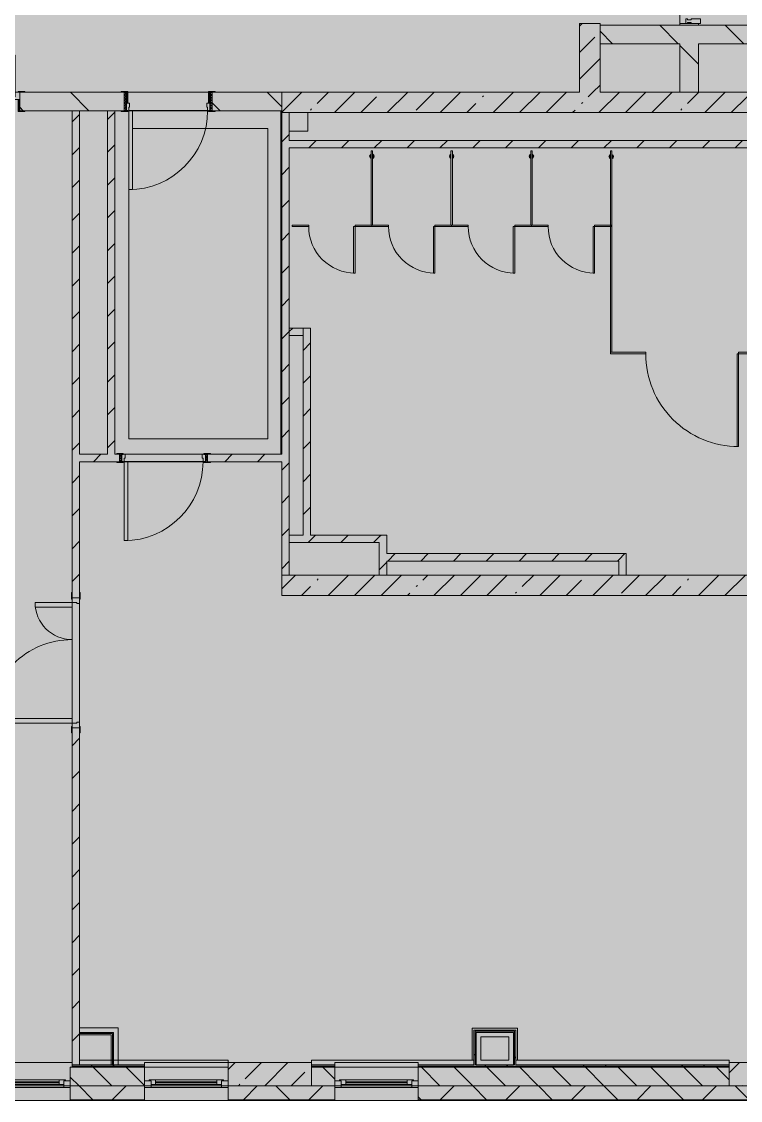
# Model space of a CAD drawing. Header units: millimetres. Extents: x -6228 to 200708, y -8553 to 29014.
# Drawn here: x 91405 to 99152, y -258 to 11360 of the extents above; entities that cross this region are included whole.
import ezdxf

# ---------------------------------------------------------------- set-up
doc = ezdxf.new("R2010")
doc.units = ezdxf.units.MM
for name, color, linetype, lineweight, true_color in [('A-DETL-1', 7, 'Continuous', 5, 0x737373), ('A-DOOR-1', 7, 'Continuous', 5, 0xb7b7b7), ('A-DOOR-2', 7, 'Continuous', 5, 0xe2e2e2), ('A-DOOR-3', 7, 'Continuous', 5, 0xaaaaaa), ('A-DOOR-4', 7, 'Continuous', 5, 0x737373), ('A-DOOR-FRAM-1', 7, 'Continuous', 5, 0xe2e2e2), ('A-DOOR-FRAM-2', 7, 'Continuous', 5, 0xb7b7b7), ('A-DOOR-FRAM-3', 7, 'Continuous', 5, 0xaaaaaa), ('A-FLOR-2', 7, 'Continuous', 5, 0xb7b7b7), ('A-GENM-1', 7, 'Continuous', 5, 0x737373), ('A-GENM-2', 7, 'Continuous', 5, 0xe2ddcd), ('A-GLAZ-1', 7, 'Continuous', 5, 0x737373), ('A-GLAZ-CWMG-2', 7, 'Continuous', 5, 0x737373), ('A-WALL-1', 7, 'Continuous', 5, 0x737373), ('A-WALL-2', 7, 'Continuous', 9, 0x737373), ('I-WALL-1', 7, 'Continuous', 5, 0xe7e7e7), ('I-WALL-2', 7, 'Continuous', 5, 0x737373), ('S-COLS-1', 7, 'Continuous', 5, 0x737373)]:
    doc.layers.add(name, color=color, linetype=linetype, lineweight=lineweight, true_color=true_color)
doc.layers.add('A-DETL-GENF-1', color=7, linetype='Continuous', lineweight=9, true_color=0xc0c0c0, transparency=0.4)
for name, color, linetype, lineweight in [('A-WALL', 7, 'Continuous', 5), ('I-WALL', 7, 'Continuous', 5), ('S-COLS', 7, 'Continuous', 5)]:
    doc.layers.add(name, color=color, linetype=linetype, lineweight=lineweight)
pattern_1 = [(45, (0, 0), (-176.7767, 176.7767), [])]
pattern_2 = [(45, (0, 0), (-285.1231, 285.1231), []), (45, (285.12, 0), (-285.1231, 285.1231), [504.031, -100.806, 16.764, -84.042])]
pattern_3 = [(135, (0, 0), (-353.5534, -353.5534), [])]
pattern_4 = [(45, (0, 0), (-530.33, 530.33), []), (135, (0, 0), (-530.33, -530.33), [])]

# ---------------------------------------------------------------- blocks, each defined once
blk = doc.blocks.new('120_Окно_СКБ_1Ст - 120_Окно_СКБ_1Ст 900х2500_h_ с форточкой-V62-2_1_3_птичка копия 1')
at = {"layer": 'A-GLAZ-1'}
for p, q in [((-450, -127), (-450, -57)), ((-450, -57), (-380, -57)), ((450, -57), (-450, -57)), ((-380, -57), (-380, -127)), ((380, -87), (-380, -87)), ((-380, -87), (-380, -127)), ((-330, -137), (-330, -87)), ((-330, -107), (330, -107)), ((330, -137), (330, -87)), ((380, -127), (380, -57)), ((380, -57), (450, -57)), ((380, -127), (380, -87)), ((450, -57), (450, -127)), ((-380, -127), (-450, -127)), ((-450, -127), (-400, -127)), ((-380, -127), (-400, -127)), ((-400, -127), (-400, -137)), ((-400, -137), (400, -137)), ((400, -137), (-400, -137)), ((330, -117), (-330, -117)), ((450, -127), (380, -127)), ((400, -127), (380, -127)), ((400, -127), (450, -127)), ((400, -137), (400, -127))]:
    blk.add_line(p, q, dxfattribs=at)
blk = doc.blocks.new('120_Окно_СКБ_1Ст - 120_Окно_СКБ_1Ст 900х2500_h_ с форточкой-22876038-2_1_3_птичка копия 1')
at = {"layer": 'A-GLAZ-1'}
for p, q in [((-450, -127), (-450, -57)), ((-450, -57), (-380, -57)), ((450, -57), (-450, -57)), ((-380, -57), (-380, -127)), ((380, -87), (-380, -87)), ((-380, -87), (-380, -127)), ((-330, -137), (-330, -87)), ((-330, -107), (330, -107)), ((330, -137), (330, -87)), ((380, -127), (380, -57)), ((380, -57), (450, -57)), ((380, -127), (380, -87)), ((450, -57), (450, -127)), ((-380, -127), (-450, -127)), ((-450, -127), (-400, -127)), ((-380, -127), (-400, -127)), ((-400, -127), (-400, -137)), ((-400, -137), (400, -137)), ((400, -137), (-400, -137)), ((330, -117), (-330, -117)), ((450, -127), (380, -127)), ((400, -127), (380, -127)), ((400, -127), (450, -127)), ((400, -137), (400, -127))]:
    blk.add_line(p, q, dxfattribs=at)
blk = doc.blocks.new('BSC_Колонна _Прямоугольная - 250х900-23282983-2_1_3_птичка копия 1')
at = {"layer": 'S-COLS'}
h = blk.add_hatch(dxfattribs=at)
h.set_pattern_fill('FP_68', color=256, style=0, pattern_type=2)
h.set_pattern_definition([(45, (-99480, -25), (-285.1231, 285.1231), []), (45, (-99194.88, -25), (-285.1231, 285.1231), [504.031, -100.806, 16.764, -84.042])])
h.paths.add_polyline_path([(450, -125), (450, 125), (-450, 125), (-450, -125), (121, -125)])
at = {"layer": 'S-COLS-1'}
for p, q in [((450, 125), (-450, 125)), ((-450, 125), (-450, -125)), ((450, -125), (450, 125)), ((-450, -125), (450, -125))]:
    blk.add_line(p, q, dxfattribs=at)
blk = doc.blocks.new('110_Дверь_СКБ_2Ст - Д-5_п_ Из игровой в коридор-32215844-2_1_3_птичка копия 1')
at = {"layer": 'A-DOOR-2'}
for points in [[(-638, 40), (-588, 40), (-588, 940), (-638, 940)], [(612, 440), (612, 40), (662, 40), (662, 440)]]:
    blk.add_hatch(color=256, dxfattribs=at).paths.add_polyline_path(points)
h = blk.add_hatch(color=256, dxfattribs=at)
h.paths.add_polyline_path([(-688, 40), (-688, -40), (-628, -40), (-628, -10), (-638, -10), (-638, 40)])
h.paths.add_polyline_path([(652, -40), (712, -40), (712, 40), (662, 40), (662, -10), (652, -10)])
at = {"layer": 'A-DOOR-FRAM-1'}
for points in [[(-742, 40), (-672, 40), (-672, 48), (-742, 48)], [(698, 40), (768, 40), (768, 48), (698, 48)], [(-742, -48), (-672, -48), (-672, -40), (-742, -40)], [(698, -48), (768, -48), (768, -40), (698, -40)]]:
    blk.add_hatch(color=256, dxfattribs=at).paths.add_polyline_path(points)
at = {"layer": 'A-DOOR-1'}
for p, q in [((-638, 940), (-638, 40)), ((-588, 940), (-638, 940)), ((-588, 40), (-588, 940)), ((662, 440), (612, 440)), ((612, 440), (612, 40)), ((662, 40), (662, 440)), ((-638, 40), (-588, 40)), ((612, 40), (662, 40))]:
    blk.add_line(p, q, dxfattribs=at)
for centre, radius, start, end in [((-638, 40), 900, 0, 90), ((662, 40), 400, 90, 180)]:
    blk.add_arc(centre, radius, start, end, dxfattribs=at)
at = {"layer": 'A-DOOR-FRAM-2'}
for p, q in [((-672, 48), (-742, 48)), ((-742, 48), (-742, 40)), ((-742, 40), (-672, 40)), ((-638, 40), (-688, 40)), ((-688, 40), (-688, -40)), ((-672, 40), (-672, 48)), ((-638, -10), (-638, 40)), ((662, 40), (662, -10)), ((712, 40), (662, 40)), ((768, 48), (698, 48)), ((698, 48), (698, 40)), ((698, 40), (768, 40)), ((712, -40), (712, 40)), ((768, 40), (768, 48)), ((-672, -40), (-742, -40)), ((-742, -40), (-742, -48)), ((-742, -48), (-672, -48)), ((-688, -40), (-628, -40)), ((-672, -39), (-688, -39)), ((-688, -39), (-688, -40)), ((-688, -40), (-672, -40)), ((-672, -40), (-672, -39)), ((-672, -48), (-672, -40)), ((-628, -10), (-638, -10)), ((-628, -40), (-628, -10)), ((662, -10), (652, -10)), ((652, -10), (652, -40)), ((652, -40), (712, -40)), ((712, -39), (698, -39)), ((698, -39), (698, -40)), ((698, -40), (712, -40)), ((768, -40), (698, -40)), ((698, -40), (698, -48)), ((698, -48), (768, -48)), ((712, -40), (712, -39)), ((768, -48), (768, -40))]:
    blk.add_line(p, q, dxfattribs=at)
blk = doc.blocks.new('110_Дверь_СКБ_2Ст - Д-2а_п_ Из коридора на лестницу-32215207-2_1_3_птичка копия 1')
at = {"layer": 'A-DOOR-2'}
for points in [[(-587.5, 100), (-587.5, 1000), (-637.5, 1000), (-637.5, 100)], [(612.5, 100), (662.5, 100), (662.5, 500), (612.5, 500), (612.5, 427.3)], [(712.5, -100), (712.5, 20), (697.5, 20), (697.5, -100)]]:
    blk.add_hatch(color=256, dxfattribs=at).paths.add_polyline_path(points)
h = blk.add_hatch(color=256, dxfattribs=at)
h.paths.add_polyline_path([(652.5, 20), (712.5, 20), (712.5, 100), (662.5, 100), (657, 50), (652.5, 50)])
h.paths.add_polyline_path([(-687.5, 20), (-627.5, 20), (-627.5, 50), (-637.5, 50), (-637.5, 100), (-687.5, 100)])
at = {"layer": 'A-DOOR-FRAM-1'}
for points in [[(-672.5, 100), (-672.5, 108), (-742.5, 108), (-742.5, 100)], [(-672.5, -100), (-672.5, 20), (-687.5, 20), (-687.5, -100)], [(767.5, 100), (767.5, 108), (697.5, 108), (697.5, 100)], [(-672.5, -108), (-672.5, -100), (-742.5, -100), (-742.5, -108)], [(767.5, -108), (767.5, -100), (697.5, -100), (697.5, -108)]]:
    blk.add_hatch(color=256, dxfattribs=at).paths.add_polyline_path(points)
at = {"layer": 'A-DOOR-1'}
for p, q in [((-637.5, 1000), (-637.5, 100)), ((-587.5, 1000), (-637.5, 1000)), ((-587.5, 100), (-587.5, 1000)), ((662.5, 500), (612.5, 500)), ((612.5, 500), (612.5, 100)), ((662.5, 100), (662.5, 500)), ((-637.5, 100), (-587.5, 100)), ((612.5, 100), (662.5, 100))]:
    blk.add_line(p, q, dxfattribs=at)
for centre, radius, start, end in [((-637.5, 100), 900, 0, 90), ((662.5, 100), 400, 90, 180)]:
    blk.add_arc(centre, radius, start, end, dxfattribs=at)
at = {"layer": 'A-DOOR-FRAM-2'}
for p, q in [((-672.5, 108), (-742.5, 108)), ((-742.5, 108), (-742.5, 100)), ((-742.5, 100), (-672.5, 100)), ((-637.5, 100), (-687.5, 100)), ((-687.5, 100), (-687.5, 20)), ((-687.5, 20), (-627.5, 20)), ((-672.5, 20), (-687.5, 20)), ((-687.5, 20), (-687.5, -100)), ((-672.5, 100), (-672.5, 108)), ((-672.5, -100), (-672.5, 20)), ((-637.5, 50), (-637.5, 100)), ((-627.5, 50), (-637.5, 50)), ((-627.5, 20), (-627.5, 50)), ((662.5, 50), (652.5, 50)), ((652.5, 50), (652.5, 20)), ((652.5, 20), (712.5, 20)), ((662.5, 100), (662.5, 50)), ((712.5, 100), (662.5, 100)), ((767.5, 108), (697.5, 108)), ((697.5, 108), (697.5, 100)), ((697.5, 100), (767.5, 100)), ((712.5, 20), (697.5, 20)), ((697.5, 20), (697.5, -100)), ((712.5, 20), (712.5, 100)), ((712.5, -100), (712.5, 20)), ((767.5, 100), (767.5, 108)), ((-672.5, -100), (-742.5, -100)), ((-742.5, -100), (-742.5, -108)), ((-742.5, -108), (-672.5, -108)), ((-687.5, -100), (-672.5, -100)), ((-672.5, -108), (-672.5, -100)), ((697.5, -100), (712.5, -100)), ((767.5, -100), (697.5, -100)), ((697.5, -100), (697.5, -108)), ((697.5, -108), (767.5, -108)), ((767.5, -108), (767.5, -100))]:
    blk.add_line(p, q, dxfattribs=at)
blk = doc.blocks.new('BSC_Колонна _Прямоугольная - 250х900-V65-2_1_3_птичка копия 1')
at = {"layer": 'S-COLS'}
h = blk.add_hatch(dxfattribs=at)
h.set_pattern_fill('FP_71', color=256, style=0, pattern_type=2)
h.set_pattern_definition([(45, (-94080, -25), (-285.1231, 285.1231), []), (45, (-93794.88, -25), (-285.1231, 285.1231), [504.031, -100.806, 16.764, -84.042])])
h.paths.add_polyline_path([(450, -125), (450, 125), (-450, 125), (-450, -125), (297, -125)])
at = {"layer": 'S-COLS-1'}
for p, q in [((450, 125), (-450, 125)), ((-450, 125), (-450, -125)), ((450, -125), (450, 125)), ((-450, -125), (450, -125))]:
    blk.add_line(p, q, dxfattribs=at)
blk = doc.blocks.new('110_Дверь_СКБ_1Ст_Внутренняя1 - Д-8 950x2100h_охрана-V22-2_1_3_птичка копия 1')
at = {"layer": 'A-DOOR-2'}
h = blk.add_hatch(color=256, dxfattribs=at)
h.paths.add_polyline_path([(437.5, 100), (437.5, 60), (427.5, 60), (427.5, 20), (462.5, 20), (462.5, 100)])
h.paths.add_polyline_path([(-412.5, 100), (-437.5, 100), (-437.5, 20), (-402.5, 20), (-402.5, 60), (-412.5, 60)])
at = {"layer": 'A-DOOR-3'}
h = blk.add_hatch(dxfattribs=at)
h.set_pattern_fill('FP_33', color=256, style=0, pattern_type=2)
h.set_pattern_definition([(135, (1826.41, 164.685), (-14.14214, -14.14214), []), (225, (1826.41, 164.685), (14.14214, -14.14214), [])])
h.paths.add_polyline_path([(487.5, 100), (462.5, 100), (462.5, -100), (487.5, -100)])
at = {"layer": 'A-DOOR-FRAM-1'}
for points in [[(397.5, 950), (397.5, 100), (437.5, 100), (437.5, 950)], [(-422.5, 108), (-492.5, 108), (-492.5, 100), (-422.5, 100)], [(-422.5, 20), (-437.5, 20), (-437.5, -100), (-422.5, -100)], [(517.5, 108), (447.5, 108), (447.5, 100), (517.5, 100)], [(462.5, 20), (447.5, 20), (447.5, -100), (462.5, -100)], [(-422.5, -100), (-492.5, -100), (-492.5, -108), (-422.5, -108)], [(447.5, -100), (447.5, -108), (517.5, -108), (517.5, -100)]]:
    blk.add_hatch(color=256, dxfattribs=at).paths.add_polyline_path(points)
at = {"layer": 'A-DOOR-FRAM-3'}
h = blk.add_hatch(dxfattribs=at)
h.set_pattern_fill('FP_34', color=256, style=0, pattern_type=2)
h.set_pattern_definition([(45, (-296.384, 164.685), (-14.1421, 14.1421), []), (135, (-296.384, 164.685), (-14.1421, -14.1421), [])])
h.paths.add_polyline_path([(-437.5, 100), (-462.5, 100), (-462.5, -100), (-437.5, -100)])
at = {"layer": 'A-DOOR-1'}
for p, q in [((437.5, 950), (397.5, 950)), ((397.5, 950), (397.5, 100)), ((437.5, 100), (437.5, 950)), ((397.5, 100), (437.5, 100))]:
    blk.add_line(p, q, dxfattribs=at)
blk.add_arc((437.5, 100), 850, 90, 180, dxfattribs=at)
at = {"layer": 'A-DOOR-FRAM-2'}
for p, q in [((-422.5, 108), (-492.5, 108)), ((-492.5, 108), (-492.5, 100)), ((-492.5, 100), (-422.5, 100)), ((-437.5, 100), (-462.5, 100)), ((-462.5, 100), (-462.5, -100)), ((-412.5, 100), (-437.5, 100)), ((-437.5, 100), (-437.5, 20)), ((-437.5, -100), (-437.5, 100)), ((-422.5, 100), (-437.5, 100)), ((-437.5, 100), (-437.5, 99)), ((-437.5, 99), (-422.5, 99)), ((-437.5, 20), (-402.5, 20)), ((-422.5, 20), (-437.5, 20)), ((-437.5, 20), (-437.5, -100)), ((-422.5, 100), (-422.5, 108)), ((-422.5, 99), (-422.5, 100)), ((-422.5, -100), (-422.5, 20)), ((-412.5, 60), (-412.5, 100)), ((-402.5, 60), (-412.5, 60)), ((-402.5, 20), (-402.5, 60)), ((437.5, 60), (427.5, 60)), ((427.5, 60), (427.5, 20)), ((427.5, 20), (462.5, 20)), ((437.5, 100), (437.5, 60)), ((462.5, 100), (437.5, 100)), ((517.5, 108), (447.5, 108)), ((447.5, 108), (447.5, 100)), ((462.5, 100), (447.5, 100)), ((447.5, 100), (447.5, 99)), ((447.5, 100), (517.5, 100)), ((447.5, 99), (462.5, 99)), ((462.5, 20), (447.5, 20)), ((447.5, 20), (447.5, -100)), ((462.5, 20), (462.5, 100)), ((487.5, 100), (462.5, 100)), ((462.5, 100), (462.5, -100)), ((462.5, 99), (462.5, 100)), ((462.5, -100), (462.5, 20)), ((487.5, -100), (487.5, 100)), ((517.5, 100), (517.5, 108)), ((-422.5, -100), (-492.5, -100)), ((-492.5, -100), (-492.5, -108)), ((-492.5, -108), (-422.5, -108)), ((-462.5, -100), (-437.5, -100)), ((-437.5, -100), (-422.5, -100)), ((-422.5, -108), (-422.5, -100)), ((447.5, -100), (462.5, -100)), ((517.5, -100), (447.5, -100)), ((447.5, -100), (447.5, -108)), ((447.5, -108), (517.5, -108)), ((462.5, -100), (487.5, -100)), ((517.5, -108), (517.5, -100))]:
    blk.add_line(p, q, dxfattribs=at)
blk = doc.blocks.new('110_Дверь_СКБ_1Ст_Внутренняя1 - Д-8 950x2100h_охрана-V67-2_1_3_птичка копия 1')
at = {"layer": 'A-DOOR-2'}
h = blk.add_hatch(color=256, dxfattribs=at)
h.paths.add_polyline_path([(437, 40), (437, 0), (427, 0), (427, -40), (462, -40), (462, 40)])
h.paths.add_polyline_path([(-413, 40), (-438, 40), (-438, -40), (-403, -40), (-403, 0), (-413, 0)])
at = {"layer": 'A-DOOR-3'}
h = blk.add_hatch(dxfattribs=at)
h.set_pattern_fill('FP_73', color=256, style=0, pattern_type=2)
h.set_pattern_definition([(135, (1826.41, 104.685), (-14.14214, -14.14214), []), (225, (1826.41, 104.685), (14.14214, -14.14214), [])])
h.paths.add_polyline_path([(487, 40), (462, 40), (462, -40), (487, -40)])
at = {"layer": 'A-DOOR-FRAM-1'}
for points in [[(397, 890), (397, 40), (437, 40), (437, 890)], [(-493, 48), (-493, 40), (-423, 40), (-423, 48)], [(517, 48), (447, 48), (447, 40), (517, 40)], [(-423, -40), (-493, -40), (-493, -48), (-423, -48)], [(447, -40), (447, -48), (517, -48), (517, -40)]]:
    blk.add_hatch(color=256, dxfattribs=at).paths.add_polyline_path(points)
at = {"layer": 'A-DOOR-FRAM-3'}
h = blk.add_hatch(dxfattribs=at)
h.set_pattern_fill('FP_74', color=256, style=0, pattern_type=2)
h.set_pattern_definition([(45, (-296.384, 104.685), (-14.1421, 14.1421), []), (135, (-296.384, 104.685), (-14.1421, -14.1421), [])])
h.paths.add_polyline_path([(-438, 40), (-463, 40), (-463, -40), (-438, -40)])
at = {"layer": 'A-DOOR-1'}
for p, q in [((437, 890), (397, 890)), ((397, 890), (397, 40)), ((437, 40), (437, 890)), ((397, 40), (437, 40))]:
    blk.add_line(p, q, dxfattribs=at)
blk.add_arc((437, 40), 850, 90, 180, dxfattribs=at)
at = {"layer": 'A-DOOR-FRAM-2'}
for p, q in [((-423, 48), (-493, 48)), ((-493, 48), (-493, 40)), ((-493, 40), (-423, 40)), ((-438, 40), (-463, 40)), ((-463, 40), (-463, -40)), ((-413, 40), (-438, 40)), ((-438, 40), (-438, -40)), ((-438, -40), (-438, 40)), ((-423, 40), (-438, 40)), ((-438, 40), (-438, 39)), ((-438, 39), (-423, 39)), ((-423, 40), (-423, 48)), ((-423, 39), (-423, 40)), ((-413, 0), (-413, 40)), ((-403, 0), (-413, 0)), ((-403, -40), (-403, 0)), ((437, 0), (427, 0)), ((427, 0), (427, -40)), ((437, 40), (437, 0)), ((462, 40), (437, 40)), ((517, 48), (447, 48)), ((447, 48), (447, 40)), ((462, 40), (447, 40)), ((447, 40), (447, 39)), ((447, 40), (517, 40)), ((447, 39), (462, 39)), ((462, -40), (462, 40)), ((487, 40), (462, 40)), ((462, 40), (462, -40)), ((462, 39), (462, 40)), ((487, -40), (487, 40)), ((517, 40), (517, 48)), ((-423, -40), (-493, -40)), ((-493, -40), (-493, -48)), ((-493, -48), (-423, -48)), ((-463, -40), (-438, -40)), ((-423, -39), (-438, -39)), ((-438, -39), (-438, -40)), ((-438, -40), (-403, -40)), ((-438, -40), (-423, -40)), ((-423, -40), (-423, -39)), ((-423, -48), (-423, -40)), ((427, -40), (462, -40)), ((462, -39), (447, -39)), ((447, -39), (447, -40)), ((447, -40), (462, -40)), ((517, -40), (447, -40)), ((447, -40), (447, -48)), ((447, -48), (517, -48)), ((462, -40), (462, -39)), ((462, -40), (487, -40)), ((517, -48), (517, -40))]:
    blk.add_line(p, q, dxfattribs=at)
blk = doc.blocks.new('131_Сантехническая перегородка 7 - СП-1-V142-2_1_3_птичка копия 1')
at = {"layer": 'A-GENM-2'}
blk.add_hatch(color=256, dxfattribs=at).paths.add_polyline_path([(2166, 8), (-4, 8), (-4, -8), (2166, -8)])
at = {"layer": 'A-GENM-1'}
for p, q in [((2166, 8), (-4, 8)), ((-4, 8), (-4, -8)), ((2166, -8), (2166, 8)), ((-4, -8), (2166, -8))]:
    blk.add_line(p, q, dxfattribs=at)
at = {"layer": 'A-GENM-1', "flags": 128}
for points in [[(71, 8), (71, 9), (71, 9), (70, 9), (70, 10), (70, 10), (69, 11), (69, 11), (68, 12), (68, 12), (67, 12), (67, 13), (66, 13), (66, 13), (65, 14), (65, 14), (64, 14), (64, 14), (63, 14), (62, 15), (62, 15), (61, 15), (61, 15), (60, 15), (59, 15), (59, 15), (58, 15), (58, 15), (57, 15), (56, 15), (56, 15), (55, 15), (55, 15), (54, 14), (54, 14), (53, 14), (52, 14), (52, 13), (51, 13), (51, 13), (50, 13), (50, 12), (49, 12), (49, 11), (48, 11), (48, 11), (48, 10), (47, 10), (47, 9), (46, 9), (46, 8), (46, 8)], [(46, -8), (46, -9), (47, -9), (47, -9), (47, -10), (48, -10), (48, -11), (49, -11), (49, -12), (50, -12), (50, -12), (51, -13), (51, -13), (52, -13), (52, -14), (53, -14), (53, -14), (54, -14), (54, -14), (55, -15), (56, -15), (56, -15), (57, -15), (57, -15), (58, -15), (59, -15), (59, -15), (60, -15), (60, -15), (61, -15), (62, -15), (62, -15), (63, -15), (63, -14), (64, -14), (64, -14), (65, -14), (66, -13), (66, -13), (67, -13), (67, -13), (68, -12), (68, -12), (69, -11), (69, -11), (69, -11), (70, -10), (70, -10), (71, -9), (71, -9), (71, -8), (71, -8)]]:
    blk.add_lwpolyline(points, dxfattribs=at)
at = {"layer": 'A-GENM-1'}
for radius, start, end in [(24.6, 19.9113, 160.0887), (17.6, 45, 135), (17.6, 45, 135), (15.1, 45, 135), (24.6, 199.9113, 340.0887), (17.6, 225, 315), (17.6, 225, 315), (15.1, 225, 315)]:
    blk.add_arc((59, 0), radius, start, end, dxfattribs=at)
blk = doc.blocks.new('131_Сантехническая перегородка 6 - СП-1-V143-2_1_3_птичка копия 1')
at = {"layer": 'A-GENM-2'}
blk.add_hatch(color=256, dxfattribs=at).paths.add_polyline_path([(800, 8), (0, 8), (0, -8), (800, -8)])
at = {"layer": 'A-GENM-1'}
for p, q in [((800, 8), (0, 8)), ((0, 8), (0, -8)), ((800, -8), (800, 8)), ((0, -8), (800, -8))]:
    blk.add_line(p, q, dxfattribs=at)
at = {"layer": 'A-GENM-1', "flags": 128}
for points in [[(71, 8), (71, 9), (71, 9), (70, 9), (70, 10), (70, 10), (69, 11), (69, 11), (68, 12), (68, 12), (67, 12), (67, 13), (66, 13), (66, 13), (65, 14), (65, 14), (64, 14), (64, 14), (63, 14), (62, 15), (62, 15), (61, 15), (61, 15), (60, 15), (59, 15), (59, 15), (58, 15), (58, 15), (57, 15), (56, 15), (56, 15), (55, 15), (55, 15), (54, 14), (54, 14), (53, 14), (52, 14), (52, 13), (51, 13), (51, 13), (50, 13), (50, 12), (49, 12), (49, 11), (48, 11), (48, 11), (48, 10), (47, 10), (47, 9), (46, 9), (46, 8), (46, 8)], [(46, -8), (46, -9), (47, -9), (47, -9), (47, -10), (48, -10), (48, -11), (49, -11), (49, -12), (50, -12), (50, -12), (51, -13), (51, -13), (52, -13), (52, -14), (53, -14), (53, -14), (54, -14), (54, -14), (55, -15), (56, -15), (56, -15), (57, -15), (57, -15), (58, -15), (59, -15), (59, -15), (60, -15), (60, -15), (61, -15), (62, -15), (62, -15), (63, -15), (63, -14), (64, -14), (64, -14), (65, -14), (66, -13), (66, -13), (67, -13), (67, -13), (68, -12), (68, -12), (69, -11), (69, -11), (69, -11), (70, -10), (70, -10), (71, -9), (71, -9), (71, -8), (71, -8)]]:
    blk.add_lwpolyline(points, dxfattribs=at)
at = {"layer": 'A-GENM-1'}
for radius, start, end in [(24.6, 19.9113, 160.0887), (17.6, 45, 135), (17.6, 45, 135), (15.1, 45, 135), (24.6, 199.9113, 340.0887), (17.6, 225, 315), (17.6, 225, 315), (15.1, 225, 315)]:
    blk.add_arc((59, 0), radius, start, end, dxfattribs=at)
blk = doc.blocks.new('131_Сантехническая перегородка_Дверь МГН - СД-1-V144-2_1_3_птичка копия 1')
at = {"layer": 'A-GENM-2'}
for points in [[(-370, 8), (-370, -8), (10, -8), (10, 8)], [(1010, 8), (1010, -8), (1390, -8), (1390, 8)]]:
    blk.add_hatch(color=256, dxfattribs=at).paths.add_polyline_path(points)
at = {"layer": 'A-DOOR-4'}
for p, q in [((10, 1008), (26, 1008)), ((10, 8), (10, 1008)), ((26, 8), (26, 1008)), ((10, 8), (26, 8))]:
    blk.add_line(p, q, dxfattribs=at)
blk.add_arc((10, 8), 1000, 360, 90, dxfattribs=at)
at = {"layer": 'A-GENM-1'}
for p, q in [((10, 8), (-370, 8)), ((-370, 8), (-370, -8)), ((10, -8), (10, 8)), ((1390, 8), (1010, 8)), ((1010, 8), (1010, -8)), ((1390, -8), (1390, 8)), ((-370, -8), (10, -8)), ((1010, -8), (1390, -8))]:
    blk.add_line(p, q, dxfattribs=at)
blk = doc.blocks.new('131_Сантехническая перегородка_Дверь 5 - СД-1-V145-2_1_3_птичка копия 1')
at = {"layer": 'A-GENM-2'}
for points in [[(70, 8), (70, -8), (250, -8), (250, 8)], [(750, 8), (750, -8), (930, -8), (930, 8)]]:
    blk.add_hatch(color=256, dxfattribs=at).paths.add_polyline_path(points)
at = {"layer": 'A-DOOR-4'}
for p, q in [((266, 508), (250, 508)), ((250, 8), (250, 508)), ((266, 8), (266, 508)), ((266, 8), (250, 8))]:
    blk.add_line(p, q, dxfattribs=at)
blk.add_arc((250, 8), 500, 360, 90, dxfattribs=at)
at = {"layer": 'A-GENM-1'}
for p, q in [((250, 8), (70, 8)), ((70, 8), (70, -8)), ((250, -8), (250, 8)), ((930, 8), (750, 8)), ((750, 8), (750, -8)), ((930, -8), (930, 8)), ((70, -8), (250, -8)), ((750, -8), (930, -8))]:
    blk.add_line(p, q, dxfattribs=at)
blk = doc.blocks.new('Прямоугольный импост - Импост структурный с накладкой - 160мм Темный-32310142-2_1_3_птичка копия 1')
at = {"layer": 'A-GLAZ-CWMG-2'}
for p, q in [((-50, 0), (-50, 17)), ((-50, 17), (0, 17)), ((-40, 0), (-50, 0)), ((-40, -40), (-40, 0)), ((0, 0), (-10, 0)), ((-10, 0), (-10, -40)), ((0, 17), (0, 0)), ((-50, -140), (-50, -40)), ((-50, -40), (-40, -40)), ((-10, -40), (0, -40)), ((0, -40), (0, -140)), ((0, -140), (-50, -140))]:
    blk.add_line(p, q, dxfattribs=at)

msp = doc.modelspace()

# ---------------------------------------------------------------- hatches: boundary and pattern name
at = {"layer": 'A-DETL-GENF-1'}
msp.add_hatch(color=256, dxfattribs=at).paths.add_polyline_path([(119627.9, -258), (125238, -258), (125238, 21558), (93308, 21558), (93308, 27348), (84860, 27348), (84860, 5750), (89202, 5750), (89202, -258), (119192.5, -258)])
at = {"layer": 'A-WALL'}
h = msp.add_hatch(dxfattribs=at)
h.set_pattern_fill('FP_30', color=256, style=0, pattern_type=2)
h.set_pattern_definition([(135, (0, 0), (-176.7767, -176.7767), [])])
h.paths.add_polyline_path([(122830, -100), (122830, 100), (122030, 100), (122030, -100), (122240.1, -100)])
h.paths.add_polyline_path([(110050, -100), (110230, -100), (110230, 100), (108930, 100), (108930, -100), (109614.6, -100)])
h.paths.add_polyline_path([(114580, -100), (115630, -100), (115630, 100), (114580, 100)])
h.paths.add_polyline_path([(119192.5, -100), (119330, -100), (119330, 100), (118830, 100), (118830, -100)])
h.paths.add_polyline_path([(113430, -100), (113680, -100), (113680, 100), (113430, 100)])
h.paths.add_polyline_path([(104825.6, -100), (104830, -100), (104825.6, 100), (103780, 100), (103780, -100)])
h.paths.add_polyline_path([(99030, -100), (99030, 100), (95680, 100), (95683.1, -100), (97859.9, -100)])
h.paths.add_polyline_path([(100830, -100), (101730, -100), (101730, 100), (100830, 100)])
h.paths.add_polyline_path([(102880, -100), (102880, 100), (102630, 100), (102630, -100)])
h.paths.add_polyline_path([(94780, -100), (94780, 100), (94530, 100), (94530, -100)])
h.paths.add_polyline_path([(92730, -100), (92730, 100), (91930, 100), (91930, -100), (92635.5, -100)])
h = msp.add_hatch(dxfattribs=at)
h.set_pattern_fill('FP_20', color=256, style=0, pattern_type=2)
h.set_pattern_definition([(45, (0, 0), (-353.5534, 353.5534), []), (135, (0, 0), (-353.5534, -353.5534), [])])
h.paths.add_polyline_path([(120230, -250), (121130, -250), (121130, -100), (120230, -100)])
h.paths.add_polyline_path([(122030, -250), (122830, -250), (122830, -100), (122030, -100)])
h.paths.add_polyline_path([(123981.5, -250), (125080, -250), (125080, -100), (123730, -100), (123730, -250)])
h.paths.add_polyline_path([(109179.2, -250), (110230, -250), (110230, -100), (108930, -100), (108930, -250)])
h.paths.add_polyline_path([(113680, -250), (113680, -100), (112530, -100), (112530, -250), (113532.9, -250)])
h.paths.add_polyline_path([(115630, -250), (115630, -100), (114580, -100), (114580, -250), (115274.3, -250)])
h.paths.add_polyline_path([(107437.8, -250), (108030, -250), (108030, -100), (107130, -100), (107130, -250)])
h.paths.add_polyline_path([(117930, -250), (119330, -250), (119330, -100), (117930, -100)])
h.paths.add_polyline_path([(95680, -250), (99930, -250), (99930, -100), (95680, -100)])
h.paths.add_polyline_path([(104830, -250), (104825.6, -100), (103780, -100), (103780, -250), (104825.6, -250)])
h.paths.add_polyline_path([(94780, -250), (94780, -100), (93630, -100), (93630, -250), (94530, -250)])
h.paths.add_polyline_path([(102880, -250), (102880, -100), (100830, -100), (100830, -250), (102213.5, -250)])
h.paths.add_polyline_path([(92730, -250), (92730, -100), (91930, -100), (91930, -250), (92635.5, -250)])
h.paths.add_polyline_path([(89210, -250), (91030, -250), (91030, -100), (89210, -100)])
at = {"layer": 'I-WALL'}
h = msp.add_hatch(dxfattribs=at)
h.set_pattern_fill('FP_28', color=256, style=0, pattern_type=2)
h.set_pattern_definition(pattern_2)
h.paths.add_polyline_path([(97639, 10600), (97639, 11340), (97419, 11340), (97419, 10600)])
h = msp.add_hatch(dxfattribs=at)
h.set_pattern_fill('FP_31', color=256, style=0, pattern_type=2)
h.set_pattern_definition(pattern_3)
h.paths.add_polyline_path([(100589, 11120), (100589, 11320), (97639, 11320), (97639, 11120), (99601.3, 11120)])
h = msp.add_hatch(dxfattribs=at)
h.set_pattern_fill('FP_31', color=256, style=0, pattern_type=2)
h.set_pattern_definition(pattern_3)
h.paths.add_polyline_path([(98700, 10600), (98700, 11120), (98500, 11120), (98500, 10600)])
h = msp.add_hatch(dxfattribs=at)
h.set_pattern_fill('FP_31', color=256, style=0, pattern_type=2)
h.set_pattern_definition(pattern_3)
h.paths.add_polyline_path([(91764.8, 10400), (92510, 10400), (92510, 10600), (91385, 10600), (91385, 10400), (91440, 10400)])
h.paths.add_polyline_path([(89610, 10400), (89985, 10400), (89985, 10600), (89610, 10600), (89610, 10520)])
h.paths.add_polyline_path([(94210, 10400), (94210, 10600), (93460, 10600), (93460, 10400), (93506.3, 10400)])
h = msp.add_hatch(dxfattribs=at)
h.set_pattern_fill('FP_28', color=256, style=0, pattern_type=2)
h.set_pattern_definition(pattern_2)
h.paths.add_polyline_path([(101610, 10380), (101610, 10600), (94210, 10600), (94210, 10380), (101342.8, 10380)])
h = msp.add_hatch(dxfattribs=at)
h.set_pattern_fill('FP_32', color=256, style=0, pattern_type=2)
h.set_pattern_definition(pattern_1)
h.paths.add_polyline_path([(91950, 125), (92030, 125), (92030, 3755), (91950, 3755), (91950, 182.1)])
h.paths.add_polyline_path([(92030, 5155), (92030, 10400), (91950, 10400), (91950, 5155), (92000, 5155)])
h = msp.add_hatch(dxfattribs=at)
h.set_pattern_fill('FP_32', color=256, style=0, pattern_type=2)
h.set_pattern_definition(pattern_1)
h.paths.add_polyline_path([(92330, 6700), (92410, 6700), (92410, 10400), (92330, 10400), (92330, 7534)])
h = msp.add_hatch(dxfattribs=at)
h.set_pattern_fill('FP_32', color=256, style=0, pattern_type=2)
h.set_pattern_definition(pattern_1)
h.paths.add_polyline_path([(94290, 5400), (94290, 10380), (94210, 10380), (94210, 5400)])
h = msp.add_hatch(dxfattribs=at)
h.set_pattern_fill('FP_32', color=256, style=0, pattern_type=2)
h.set_pattern_definition(pattern_1)
h.paths.add_polyline_path([(101080, 10000), (101080, 10080), (94290, 10080), (94290, 10000), (99601.3, 10000)])
h = msp.add_hatch(dxfattribs=at)
h.set_pattern_fill('FP_32', color=256, style=0, pattern_type=2)
h.set_pattern_definition(pattern_1)
h.paths.add_polyline_path([(94440, 7980), (94440, 8060), (94290, 8060), (94290, 7980)])
h = msp.add_hatch(dxfattribs=at)
h.set_pattern_fill('FP_32', color=256, style=0, pattern_type=2)
h.set_pattern_definition(pattern_1)
h.paths.add_polyline_path([(94440, 7980), (94520, 7980), (94520, 8060), (94290, 8060), (94290, 7980)])
h = msp.add_hatch(dxfattribs=at)
h.set_pattern_fill('FP_32', color=256, style=0, pattern_type=2)
h.set_pattern_definition(pattern_1)
h.paths.add_polyline_path([(94520, 5830), (94520, 7980), (94440, 7980), (94440, 5830)])
h = msp.add_hatch(dxfattribs=at)
h.set_pattern_fill('FP_32', color=256, style=0, pattern_type=2)
h.set_pattern_definition(pattern_1)
h.paths.add_polyline_path([(92430, 6620), (92460, 6620), (92460, 6700), (92030, 6700), (92030, 6620)])
h.paths.add_polyline_path([(93410, 6620), (94210, 6620), (94210, 6700), (93410, 6700)])
h = msp.add_hatch(dxfattribs=at)
h.set_pattern_fill('FP_32', color=256, style=0, pattern_type=2)
h.set_pattern_definition(pattern_1)
h.paths.add_polyline_path([(94377, 5750), (95260, 5750), (95260, 5830), (94290, 5830), (94290, 5750)])
h = msp.add_hatch(dxfattribs=at)
h.set_pattern_fill('FP_32', color=256, style=0, pattern_type=2)
h.set_pattern_definition(pattern_1)
h.paths.add_polyline_path([(95260, 5400), (95340, 5400), (95340, 5830), (95260, 5830), (95260, 5750)])
h = msp.add_hatch(dxfattribs=at)
h.set_pattern_fill('FP_32', color=256, style=0, pattern_type=2)
h.set_pattern_definition(pattern_1)
h.paths.add_polyline_path([(97840, 5550), (97840, 5630), (95340, 5630), (95340, 5550), (96118.4, 5550)])
h = msp.add_hatch(dxfattribs=at)
h.set_pattern_fill('FP_32', color=256, style=0, pattern_type=2)
h.set_pattern_definition(pattern_1)
h.paths.add_polyline_path([(97920, 5400), (97920, 5630), (97840, 5630), (97840, 5400)])
h = msp.add_hatch(dxfattribs=at)
h.set_pattern_fill('FP_28', color=256, style=0, pattern_type=2)
h.set_pattern_definition(pattern_2)
h.paths.add_polyline_path([(101570, 5180), (101610, 5180), (101610, 5400), (100710, 5400), (100710, 5180), (101342.8, 5180)])
h.paths.add_polyline_path([(99601.3, 5180), (99660, 5180), (99660, 5400), (94210, 5400), (94210, 5180), (96118.4, 5180)])
h = msp.add_hatch(dxfattribs=at)
h.set_pattern_fill('FP_132', color=256, style=0, pattern_type=2)
h.set_pattern_definition(pattern_4)
h.paths.add_polyline_path([(96280, 125), (96292.5, 125), (96292.5, 500), (96280, 500), (96280, 175)])
h = msp.add_hatch(dxfattribs=at)
h.set_pattern_fill('FP_132', color=256, style=0, pattern_type=2)
h.set_pattern_definition(pattern_4)
h.paths.add_polyline_path([(96292.5, 125), (96305, 125), (96305, 487.5), (96292.5, 487.5), (96292.5, 175)])
h = msp.add_hatch(dxfattribs=at)
h.set_pattern_fill('FP_132', color=256, style=0, pattern_type=2)
h.set_pattern_definition(pattern_4)
h.paths.add_polyline_path([(96705, 125), (96717.5, 125), (96717.5, 475), (96705, 475), (96705, 175)])
h = msp.add_hatch(dxfattribs=at)
h.set_pattern_fill('FP_132', color=256, style=0, pattern_type=2)
h.set_pattern_definition(pattern_4)
h.paths.add_polyline_path([(96717.5, 125), (96730, 125), (96730, 487.5), (96717.5, 487.5), (96717.5, 175)])
h = msp.add_hatch(dxfattribs=at)
h.set_pattern_fill('FP_132', color=256, style=0, pattern_type=2)
h.set_pattern_definition(pattern_4)
h.paths.add_polyline_path([(92730, 112.5), (92730, 125), (91950, 125), (91950, 112.5), (92635.5, 112.5)])
h = msp.add_hatch(dxfattribs=at)
h.set_pattern_fill('FP_132', color=256, style=0, pattern_type=2)
h.set_pattern_definition(pattern_4)
h.paths.add_polyline_path([(94530, 112.5), (94780, 112.5), (94780, 125), (94530, 125)])
h.paths.add_polyline_path([(99030, 112.5), (99030, 125), (95680, 125), (95683.1, 112.5), (97859.9, 112.5)])
h = msp.add_hatch(dxfattribs=at)
h.set_pattern_fill('FP_132', color=256, style=0, pattern_type=2)
h.set_pattern_definition(pattern_4)
h.paths.add_polyline_path([(91950, 100), (92730, 100), (92730, 112.5), (91950, 112.5)])
h = msp.add_hatch(dxfattribs=at)
h.set_pattern_fill('FP_132', color=256, style=0, pattern_type=2)
h.set_pattern_definition(pattern_4)
h.paths.add_polyline_path([(97859.9, 100), (99030, 100), (99030, 112.5), (95680, 112.5), (95683.1, 100), (96989.2, 100)])
h.paths.add_polyline_path([(94780, 100), (94780, 112.5), (94530, 112.5), (94530, 100)])
at = {"layer": 'I-WALL-1'}
for points in [[(92396, 475), (92446, 475), (92446, 525), (92030, 525), (92030, 475)], [(92396, 125), (92446, 125), (92446, 475), (92396, 475), (92396, 182.1)], [(96355, 175), (96355, 475), (96305, 475), (96305, 175)], [(96655, 425), (96705, 425), (96705, 475), (96355, 475), (96355, 425)], [(96705, 175), (96705, 425), (96655, 425), (96655, 175)], [(92030, 125), (92730, 125), (92730, 150), (93630, 150), (93630, 175), (92030, 175)]]:
    msp.add_hatch(color=256, dxfattribs=at).paths.add_polyline_path(points)
h = msp.add_hatch(color=256, dxfattribs=at)
h.paths.add_polyline_path([(99030, 125), (99030, 175), (96730, 175), (96730, 125), (97859.9, 125)])
h.paths.add_polyline_path([(96280, 125), (96280, 175), (94530, 175), (94530, 125), (94780, 125), (94780, 150), (95680, 150), (95683.1, 125), (96118.4, 125)])
h.paths.add_polyline_path([(96705, 125), (96705, 175), (96305, 175), (96305, 125), (96553.8, 125)])

# ---------------------------------------------------------------- linework, layer by layer
at = {"layer": 'A-DETL-1'}
for p, q in [((92600, 10207.5), (94060, 10207.5)), ((94060, 10207.5), (94060, 6867.5)), ((92560, 6867.5), (92560, 9550)), ((94060, 6867.5), (92560, 6867.5))]:
    msp.add_line(p, q, dxfattribs=at)
at = {"layer": 'A-FLOR-2'}
for p, q in [((93410, 10401.4), (92560, 10401.4)), ((92560, 10401), (93410, 10401)), ((94200, 6701.4), (94200, 10400)), ((94490, 10380), (94490, 10180)), ((94490, 10180), (94290, 10180)), ((93440, 6701.4), (94200, 6701.4)), ((92510, 6621.4), (93360, 6621.4)), ((96260, 174.2), (96260, 520)), ((96260, 520), (96750, 520)), ((96750, 520), (96750, 174.6))]:
    msp.add_line(p, q, dxfattribs=at)
at = {"layer": 'A-WALL-1'}
for p, q in [((91950, 100), (91930, 100)), ((91930, 100), (91930, -258)), ((92730, -258), (92730, 100)), ((94780, -258), (94780, 100)), ((95680, 100), (95680, -258)), ((91050, -100), (91930, -100)), ((92730, -100), (93630, -100)), ((93630, -100), (93630, -258)), ((94780, -100), (95680, -100)), ((89202, -258), (94780, -258)), ((94780, -258), (107130, -258))]:
    msp.add_line(p, q, dxfattribs=at)
at = {"layer": 'A-WALL-2'}
for p, q in [((98500, 10600), (98700, 10600)), ((92030, 10400), (91950, 10400)), ((92410, 10400), (92330, 10400)), ((94290, 10380), (94210, 10380)), ((94210, 5400), (94290, 5400)), ((92396, 475), (92030, 475)), ((92396, 125), (92396, 475)), ((96292.5, 487.5), (96292.5, 125)), ((96717.5, 487.5), (96292.5, 487.5)), ((96305, 475), (96305, 125)), ((96705, 475), (96305, 475)), ((96705, 125), (96705, 475)), ((96717.5, 125), (96717.5, 487.5)), ((92383.5, 462.5), (92030, 462.5)), ((92383.5, 125), (92383.5, 462.5)), ((91950, 125), (92730, 125)), ((92030, 175), (92030, 125)), ((94530, 125), (94780, 125)), ((95680, 125), (96280, 125)), ((96280, 175), (96280, 125)), ((96305, 125), (96705, 125)), ((96730, 175), (96730, 125)), ((96730, 125), (99030, 125)), ((91950, 112.5), (92730, 112.5)), ((91950, 100), (92730, 100)), ((94530, 112.5), (94780, 112.5)), ((94780, 100), (94530, 100)), ((95680, 112.5), (99030, 112.5)), ((99030, 100), (95680, 100)), ((91930, -100), (92730, -100)), ((92730, -100), (91930, -100)), ((94530, -100), (94780, -100)), ((94780, -100), (94530, -100)), ((95680, -100), (99030, -100)), ((99030, -100), (95680, -100)), ((91930, -250), (92730, -250)), ((91930, -253), (92730, -253)), ((93630, -250), (94780, -250)), ((93630, -253), (94780, -253)), ((95680, -250), (99930, -250)), ((95680, -253), (99930, -253))]:
    msp.add_line(p, q, dxfattribs=at)
at = {"layer": 'I-WALL-2'}
for p, q in [((98500, 11320), (98500, 11481.2)), ((97419, 11340), (97419, 10600)), ((97639, 11340), (97419, 11340)), ((97639, 10600), (97639, 11340)), ((100589, 11320), (97639, 11320)), ((98700, 11340), (98500, 11340)), ((98700, 11320), (98700, 11340)), ((97639, 11120), (98500, 11120)), ((98500, 11120), (98500, 10600)), ((98700, 10600), (98700, 11120)), ((98700, 11120), (100589, 11120)), ((92480, 10600), (91440, 10600)), ((92550, 10600), (93420, 10600)), ((97419, 10600), (93490, 10600)), ((94210, 6700), (94210, 10600)), ((98500, 10600), (97639, 10600)), ((100589, 10600), (98700, 10600)), ((91440, 10400), (91950, 10400)), ((91950, 10400), (91950, 5210)), ((92030, 6700), (92030, 10400)), ((92030, 10400), (92330, 10400)), ((92330, 10400), (92330, 6700)), ((92410, 6700), (92410, 10400)), ((92410, 10400), (92480, 10400)), ((93410, 10400), (92600, 10400)), ((93490, 10400), (94210, 10400)), ((94290, 10080), (94290, 10380)), ((94290, 10380), (101610, 10380)), ((101080, 10080), (94290, 10080)), ((94290, 5400), (94290, 10000)), ((94290, 10000), (101080, 10000)), ((94520, 8060), (94290, 8060)), ((94440, 8060), (94440, 5830)), ((94520, 5830), (94520, 8060)), ((94290, 7980), (94440, 7980)), ((92330, 6700), (92030, 6700)), ((92430, 6700), (92410, 6700)), ((92520, 6700), (93350, 6700)), ((94210, 6700), (93440, 6700)), ((92030, 6620), (92430, 6620)), ((92030, 5210), (92030, 6620)), ((93360, 6620), (92550, 6620)), ((93440, 6620), (94210, 6620)), ((94210, 6620), (94210, 5180)), ((94440, 5830), (94290, 5830)), ((95340, 5830), (94520, 5830)), ((95340, 5630), (95340, 5830)), ((94290, 5750), (95260, 5750)), ((95260, 5750), (95260, 5400)), ((97920, 5630), (95340, 5630)), ((97920, 5400), (97920, 5630)), ((95340, 5550), (97840, 5550)), ((95340, 5400), (95340, 5550)), ((97840, 5550), (97840, 5400)), ((99630, 5400), (94290, 5400)), ((94210, 5180), (99630, 5180)), ((91950, 3855), (91950, 5055)), ((92030, 5095), (92030, 3815)), ((91950, 3700), (91950, 100)), ((92030, 175), (92030, 3700)), ((92446, 525), (92030, 525)), ((92446, 125), (92446, 525)), ((96280, 500), (96280, 175)), ((96730, 500), (96280, 500)), ((96730, 175), (96730, 500)), ((92030, 450), (92371, 450)), ((92371, 450), (92371, 125)), ((96355, 175), (96355, 425)), ((96355, 425), (96655, 425)), ((96655, 425), (96655, 175)), ((91050, 150), (91950, 150)), ((93630, 175), (92030, 175)), ((92730, 100), (92730, 150)), ((92730, 150), (93630, 150)), ((93630, 150), (93630, 175)), ((96280, 175), (94530, 175)), ((94530, 175), (94530, 150)), ((94780, 100), (94780, 150)), ((94780, 150), (95680, 150)), ((95680, 150), (95680, 100)), ((96655, 175), (96355, 175)), ((99030, 175), (96730, 175)), ((99030, 150), (99030, 175)), ((93630, 100), (92730, 100)), ((95680, 100), (94780, 100))]:
    msp.add_line(p, q, dxfattribs=at)

# ---------------------------------------------------------------- block references
at = {"layer": 'A-DOOR-1'}
msp.add_blockref('110_Дверь_СКБ_2Ст - Д-2а_п_ Из коридора на лестницу-32215207-2_1_3_птичка копия 1', (90672.5, 10500), dxfattribs=at)
for name, p, rotation in [('110_Дверь_СКБ_1Ст_Внутренняя1 - Д-8 950x2100h_охрана-V22-2_1_3_птичка копия 1', (92997.5, 10500), 180), ('110_Дверь_СКБ_1Ст_Внутренняя1 - Д-8 950x2100h_охрана-V67-2_1_3_птичка копия 1', (92947.5, 6660), 180), ('110_Дверь_СКБ_2Ст - Д-5_п_ Из игровой в коридор-32215844-2_1_3_птичка копия 1', (91990, 4442.5), 89.99999999999991)]:
    msp.add_blockref(name, p, dxfattribs=dict(at, rotation=rotation))
at = {"layer": 'A-GENM-1'}
for name, p, rotation in [('131_Сантехническая перегородка 6 - СП-1-V143-2_1_3_птичка копия 1', (95180.6, 9968), 270.0000000000007), ('131_Сантехническая перегородка 6 - СП-1-V143-2_1_3_птичка копия 1', (96040.3, 9968), 270.0000000000007), ('131_Сантехническая перегородка 6 - СП-1-V143-2_1_3_птичка копия 1', (96899.9, 9968), 270.0000000000007), ('131_Сантехническая перегородка 7 - СП-1-V142-2_1_3_птичка копия 1', (97759.5, 9964.9), 269.9999999999999), ('131_Сантехническая перегородка_Дверь 5 - СД-1-V145-2_1_3_птичка копия 1', (95249.5, 9160), 180), ('131_Сантехническая перегородка_Дверь 5 - СД-1-V145-2_1_3_птичка копия 1', (96109.5, 9160), 180), ('131_Сантехническая перегородка_Дверь 5 - СД-1-V145-2_1_3_птичка копия 1', (96969.5, 9160), 180), ('131_Сантехническая перегородка_Дверь 5 - СД-1-V145-2_1_3_птичка копия 1', (97829.5, 9160), 180), ('131_Сантехническая перегородка_Дверь МГН - СД-1-V144-2_1_3_птичка копия 1', (99141.5, 7791), 180)]:
    msp.add_blockref(name, p, dxfattribs=dict(at, rotation=rotation))
at = {"layer": 'A-GLAZ-1', "rotation": 180}
for name, p in [('120_Окно_СКБ_1Ст - 120_Окно_СКБ_1Ст 900х2500_h_ с форточкой-V62-2_1_3_птичка копия 1', (91480, -175)), ('120_Окно_СКБ_1Ст - 120_Окно_СКБ_1Ст 900х2500_h_ с форточкой-22876038-2_1_3_птичка копия 1', (93180, -175)), ('120_Окно_СКБ_1Ст - 120_Окно_СКБ_1Ст 900х2500_h_ с форточкой-22876038-2_1_3_птичка копия 1', (95230, -175))]:
    msp.add_blockref(name, p, dxfattribs=at)
at = {"layer": 'A-GLAZ-CWMG-2', "extrusion": (0, 0, -1), "rotation": 270.0000000000001}
msp.add_blockref('Прямоугольный импост - Импост структурный с накладкой - 160мм Темный-32310142-2_1_3_птичка копия 1', (-98581, 11340), dxfattribs=at)
at = {"layer": 'S-COLS-1'}
for name, p in [('BSC_Колонна _Прямоугольная - 250х900-V65-2_1_3_птичка копия 1', (94080, 25)), ('BSC_Колонна _Прямоугольная - 250х900-23282983-2_1_3_птичка копия 1', (99480, 25))]:
    msp.add_blockref(name, p, dxfattribs=at)

doc.saveas('drawing.dxf')
